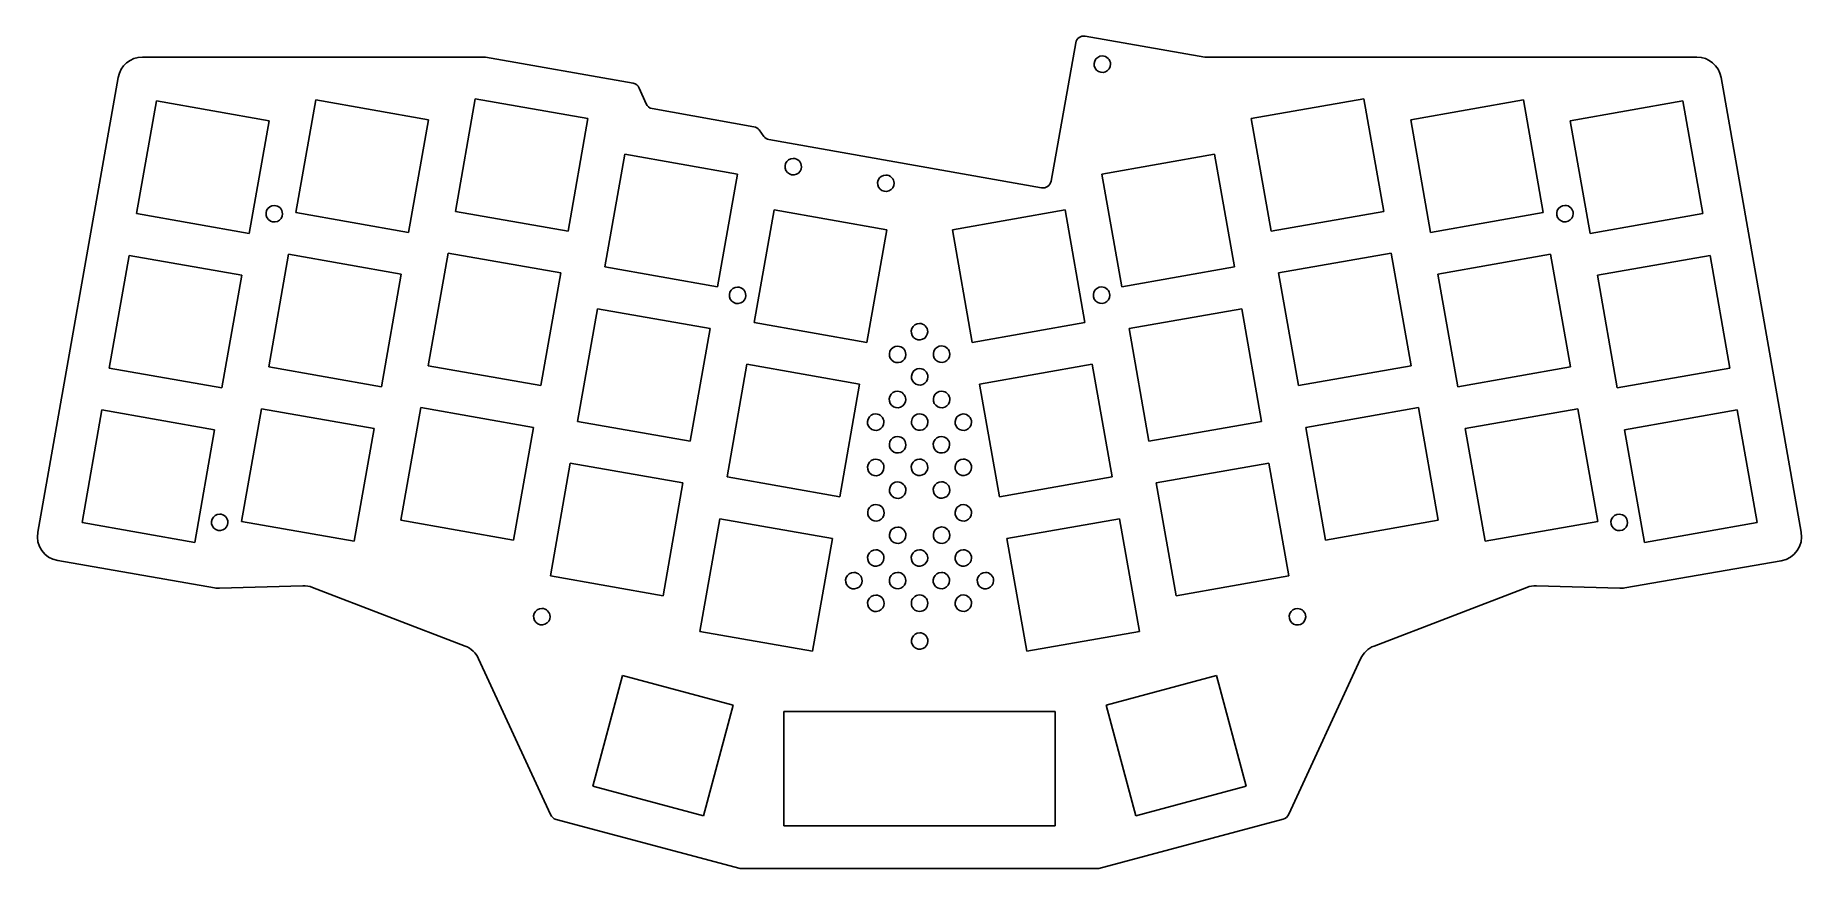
# Model space of a CAD drawing. Extents: x 20 to 235, y -129 to -27.
import ezdxf

# ---------------------------------------------------------------- set-up
doc = ezdxf.new("R2010")
doc.units = 0
doc.layers.get('0').update_dxf_attribs({"linetype": 'CONTINUOUS'})

msp = doc.modelspace()

# ---------------------------------------------------------------- linework, layer by layer
at = {"color": 7}
for points in [[(161.96772, -29.956863), (147.453304, -27.415111)], [(74.585352, -29.956863), (32.935938, -29.956733)], [(92.541487, -33.138433), (74.585352, -29.956863)], [(146.296353, -28.224559), (143.299656, -45.02777)], [(221.749486, -29.956863), (161.96772, -29.956863)], [(29.981767, -32.434319), (20.208473, -87.661858)], [(94.114024, -35.634213), (93.284186, -33.724551)], [(234.441509, -87.668683), (224.703916, -32.435869)], [(32.2101, -48.981861), (34.623822, -35.293019)], [(34.623822, -35.293019), (48.312663, -37.706719)], [(51.578488, -48.843023), (53.992188, -35.154182)], [(53.992188, -35.154182), (67.68103, -37.567882)], [(70.944465, -48.703109), (73.358165, -35.014268)], [(73.358165, -35.014268), (87.047007, -37.42799)], [(107.204495, -38.420394), (94.855753, -36.22016)], [(167.627135, -37.430057), (181.315977, -35.016356)], [(181.315977, -35.016356), (183.729677, -48.705198)], [(186.995135, -37.567861), (200.683977, -35.154139)], [(200.683977, -35.154139), (203.097678, -48.84298)], [(206.363503, -37.706676), (220.052344, -35.292976)], [(220.052344, -35.292976), (222.466045, -48.981817)], [(48.312663, -37.706719), (45.898941, -51.395561)], [(67.68103, -37.567882), (65.267329, -51.256724)], [(87.047007, -37.42799), (84.633306, -51.116831)], [(170.040836, -51.118898), (167.627135, -37.430057)], [(189.408836, -51.256702), (186.995135, -37.567861)], [(208.777203, -51.395518), (206.363503, -37.706676)], [(108.402442, -39.590995), (107.837058, -38.815675)], [(142.141155, -45.836959), (109.036405, -39.986513)], [(89.099683, -55.459012), (91.513405, -41.770192)], [(91.513405, -41.770192), (105.202246, -44.183893)], [(149.473919, -44.18385), (163.16276, -41.770127)], [(163.16276, -41.770127), (165.576462, -55.458969)], [(105.202246, -44.183893), (102.788524, -57.872734)], [(151.88762, -57.872691), (149.473919, -44.18385)], [(45.898941, -51.395561), (32.2101, -48.981861)], [(65.267329, -51.256724), (51.578488, -48.843023)], [(84.633306, -51.116831), (70.944465, -48.703109)], [(107.252532, -62.213861), (109.666233, -48.525018)], [(109.666233, -48.525018), (123.355074, -50.93872)], [(131.321069, -50.938655), (145.009911, -48.524954)], [(145.009911, -48.524954), (147.423633, -62.213796)], [(183.729677, -48.705198), (170.040836, -51.118898)], [(203.097678, -48.84298), (189.408836, -51.256702)], [(222.466045, -48.981817), (208.777203, -51.395518)], [(123.355074, -50.93872), (120.941374, -64.627561)], [(133.734791, -64.627497), (131.321069, -50.938655)], [(28.902094, -67.742447), (31.315816, -54.053606)], [(31.315816, -54.053606), (45.004658, -56.467328)], [(48.270482, -67.603632), (50.684183, -53.91479)], [(50.684183, -53.91479), (64.373024, -56.328491)], [(67.636459, -67.463718), (70.050182, -53.774875)], [(70.050182, -53.774875), (83.739023, -56.188577)], [(102.788524, -57.872734), (89.099683, -55.459012)], [(165.576462, -55.458969), (151.88762, -57.872691)], [(170.935119, -56.190665), (184.62396, -53.776942)], [(184.62396, -53.776942), (187.037682, -67.465785)], [(190.303119, -56.328448), (203.991961, -53.914747)], [(203.991961, -53.914747), (206.405662, -67.603589)], [(209.671487, -56.467285), (223.360328, -54.053584)], [(223.360328, -54.053584), (225.77405, -67.742426)], [(45.004658, -56.467328), (42.590936, -70.156169)], [(64.373024, -56.328491), (61.959324, -70.017332)], [(83.739023, -56.188577), (81.3253, -69.877418)], [(173.348841, -69.879507), (170.935119, -56.190665)], [(192.716821, -70.017289), (190.303119, -56.328448)], [(212.085209, -70.156126), (209.671487, -56.467285)], [(85.791699, -74.219621), (88.2054, -60.530779)], [(88.2054, -60.530779), (101.894241, -62.944501)], [(120.941374, -64.627561), (107.252532, -62.213861)], [(147.423633, -62.213796), (133.734791, -64.627497)], [(152.781903, -62.944436), (166.470745, -60.530736)], [(166.470745, -60.530736), (168.884445, -74.219577)], [(101.894241, -62.944501), (99.480541, -76.633343)], [(155.195604, -76.633278), (152.781903, -62.944436)], [(42.590936, -70.156169), (28.902094, -67.742447)], [(61.959324, -70.017332), (48.270482, -67.603632)], [(81.3253, -69.877418), (67.636459, -67.463718)], [(103.944527, -80.974468), (106.358228, -67.285627)], [(106.358228, -67.285627), (120.047069, -69.699328)], [(134.629074, -69.699264), (148.317916, -67.285562)], [(148.317916, -67.285562), (150.731617, -80.974404)], [(187.037682, -67.465785), (173.348841, -69.879507)], [(206.405662, -67.603589), (192.716821, -70.017289)], [(225.77405, -67.742426), (212.085209, -70.156126)], [(120.047069, -69.699328), (117.633369, -83.38817)], [(137.042776, -83.388105), (134.629074, -69.699264)], [(25.59411, -86.503056), (28.007811, -72.814214)], [(28.007811, -72.814214), (41.696653, -75.227936)], [(44.962477, -86.36424), (47.376199, -72.675398)], [(47.376199, -72.675398), (61.065041, -75.089099)], [(64.328453, -86.224325), (66.742176, -72.535484)], [(66.742176, -72.535484), (80.431018, -74.949185)], [(174.243124, -74.951274), (187.931966, -72.537551)], [(187.931966, -72.537551), (190.345666, -86.226392)], [(193.611124, -75.089056), (207.299966, -72.675354)], [(207.299966, -72.675354), (209.713667, -86.364197)], [(212.979492, -75.227893), (226.668333, -72.814193)], [(226.668333, -72.814193), (229.082034, -86.503034)], [(61.065041, -75.089099), (58.651319, -88.777941)], [(80.431018, -74.949185), (78.017295, -88.638027)], [(99.480541, -76.633343), (85.791699, -74.219621)], [(168.884445, -74.219577), (155.195604, -76.633278)], [(176.656825, -88.640115), (174.243124, -74.951274)], [(196.024826, -88.777897), (193.611124, -75.089056)], [(41.696653, -75.227936), (39.282951, -88.916778)], [(215.393192, -88.916735), (212.979492, -75.227893)], [(82.483694, -92.980229), (84.897394, -79.291387)], [(84.897394, -79.291387), (98.586236, -81.705109)], [(156.089909, -81.705045), (169.77875, -79.291344)], [(169.77875, -79.291344), (172.192451, -92.980186)], [(117.633369, -83.38817), (103.944527, -80.974468)], [(150.731617, -80.974404), (137.042776, -83.388105)], [(98.586236, -81.705109), (96.172536, -95.393951)], [(158.503609, -95.393886), (156.089909, -81.705045)], [(39.282951, -88.916778), (25.59411, -86.503056)], [(58.651319, -88.777941), (44.962477, -86.36424)], [(78.017295, -88.638027), (64.328453, -86.224325)], [(100.636522, -99.735055), (103.050244, -86.046214)], [(103.050244, -86.046214), (116.739086, -88.459937)], [(137.937058, -88.459872), (151.6259, -86.046171)], [(151.6259, -86.046171), (154.039601, -99.735012)], [(190.345666, -86.226392), (176.656825, -88.640115)], [(209.713667, -86.364197), (196.024826, -88.777897)], [(229.082034, -86.503034), (215.393192, -88.916735)], [(116.739086, -88.459937), (114.325364, -102.148778)], [(140.350759, -102.148714), (137.937058, -88.459872)], [(22.642587, -91.138866), (41.679384, -94.447948)], [(212.996933, -94.449003), (232.007569, -91.144163)], [(42.283891, -94.490883), (52.410414, -94.184463)], [(53.577205, -94.382707), (72.122947, -101.509066)], [(96.172536, -95.393951), (82.483694, -92.980229)], [(172.192451, -92.980186), (158.503609, -95.393886)], [(182.560174, -101.509303), (201.098617, -94.382922)], [(202.266096, -94.184528), (212.39208, -94.491959)], [(114.325364, -102.148778), (100.636522, -99.735055)], [(154.039601, -99.735012), (140.350759, -102.148714)], [(73.770802, -103.052341), (82.504171, -121.97601)], [(172.179165, -121.953272), (180.913266, -103.051156)], [(87.655195, -118.526196), (91.252783, -105.099806)], [(91.252783, -105.099806), (104.679152, -108.697394)], [(149.986959, -108.697394), (163.413349, -105.099806)], [(163.413349, -105.099806), (167.010914, -118.526196)], [(104.679152, -108.697394), (101.081564, -122.123784)], [(110.863535, -123.35166), (110.863556, -109.451656)], [(110.863556, -109.451656), (143.8136, -109.451656)], [(143.8136, -109.451656), (143.813557, -123.351681)], [(153.584524, -122.123784), (149.986959, -108.697394)], [(101.081564, -122.123784), (87.655195, -118.526196)], [(167.010914, -118.526196), (153.584524, -122.123784)], [(83.178204, -122.580216), (105.551171, -128.557764)], [(143.813557, -123.351681), (110.863535, -123.35166)], [(149.114617, -128.557764), (171.505304, -122.558081)], [(105.551171, -128.557764), (149.114617, -128.557764)]]:
    msp.add_lwpolyline(points, dxfattribs=at)
for points in [[(149.528062, -29.822613)], [(111.986203, -42.273675)], [(123.234517, -44.286004)], [(48.938439, -47.994384)], [(205.731252, -47.97536)], [(105.219428, -57.906213)], [(149.439278, -57.887873)], [(127.318785, -62.319506)], [(124.662503, -65.087356)], [(130.001836, -65.055308)], [(127.339393, -67.806383)], [(124.648343, -70.559425)], [(130.009644, -70.559049)], [(122.00486, -73.314004)], [(127.342705, -73.310172)], [(132.644758, -73.32162)], [(124.659607, -76.063911)], [(129.988804, -76.060503)], [(122.01126, -78.820729)], [(127.322801, -78.808209)], [(132.644806, -78.809289)], [(124.672735, -81.576108)], [(129.995948, -81.557468)], [(42.314012, -85.491248)], [(122.024252, -84.326671)], [(132.644198, -84.332607)], [(212.323466, -85.495696)], [(124.673063, -87.051817)], [(130.001932, -87.050745)], [(122.010092, -89.823684)], [(127.321633, -89.811156)], [(132.643638, -89.812244)], [(119.34657, -92.57247)], [(124.658111, -92.55995)], [(129.980116, -92.56103)], [(135.331921, -92.562662)], [(122.021916, -95.320369)], [(127.333457, -95.307849)], [(132.655462, -95.308929)], [(81.444398, -96.939867)], [(173.238149, -96.957795)], [(127.347049, -99.906677)]]:
    msp.add_lwpolyline(points, close=True, dxfattribs=at)
for points in [[(147.453304, -27.415111), (146.910507, -27.32007), (146.393096, -27.682042), (146.296353, -28.224559)], [(32.935938, -29.956733), (31.480621, -29.956733), (30.235197, -31.001223), (29.981767, -32.434319)], [(149.528062, -29.822613), (149.1236, -29.822613), (148.758963, -30.066255), (148.604182, -30.43993)], [(150.23517, -30.115506), (150.047633, -29.92797), (149.793279, -29.822613), (149.528062, -29.822613)], [(224.703916, -32.435869), (224.451089, -31.002127), (223.205363, -29.956863), (221.749486, -29.956863)], [(148.604182, -30.43993), (148.449401, -30.813605), (148.534957, -31.243723), (148.820955, -31.529721)], [(148.820955, -31.529721), (149.106953, -31.815719), (149.537071, -31.901275), (149.910746, -31.746494)], [(149.910746, -31.746494), (150.284421, -31.591713), (150.528063, -31.227076), (150.528063, -30.822614)], [(150.528063, -30.822614), (150.528063, -30.557397), (150.422706, -30.303043), (150.23517, -30.115506)], [(93.284186, -33.724551), (93.150538, -33.417033), (92.871656, -33.196935), (92.541487, -33.138433)], [(94.855753, -36.22016), (94.525972, -36.161399), (94.247522, -35.94143), (94.114024, -35.634213)], [(107.837058, -38.815675), (107.685087, -38.607268), (107.458441, -38.465632), (107.204495, -38.420394)], [(109.036405, -39.986513), (108.78192, -39.941555), (108.554715, -39.799789), (108.402442, -39.590995)], [(111.062322, -42.890992), (110.907541, -43.264666), (110.993097, -43.694785), (111.279095, -43.980783)], [(111.986203, -42.273675), (111.58174, -42.273675), (111.217103, -42.517317), (111.062322, -42.890992)], [(112.986204, -43.273675), (112.986204, -42.72139), (112.538488, -42.273675), (111.986203, -42.273675)], [(111.279095, -43.980783), (111.565093, -44.266781), (111.995212, -44.352337), (112.368886, -44.197556)], [(112.368886, -44.197556), (112.742561, -44.042775), (112.986204, -43.678138), (112.986204, -43.273675)], [(122.310637, -44.903322), (122.155856, -45.276996), (122.241412, -45.707115), (122.52741, -45.993113)], [(123.234517, -44.286004), (122.830055, -44.286004), (122.465418, -44.529647), (122.310637, -44.903322)], [(123.941625, -44.578898), (123.754088, -44.391361), (123.499734, -44.286004), (123.234517, -44.286004)], [(124.234518, -45.286005), (124.234518, -45.020789), (124.129161, -44.766435), (123.941625, -44.578898)], [(143.299656, -45.02777), (143.202805, -45.57089), (142.684405, -45.932948), (142.141155, -45.836959)], [(122.52741, -45.993113), (122.813408, -46.279111), (123.243526, -46.364667), (123.617201, -46.209886)], [(123.617201, -46.209886), (123.990876, -46.055105), (124.234518, -45.690468), (124.234518, -45.286005)], [(48.014558, -48.611701), (47.859777, -48.985376), (47.945333, -49.415494), (48.231331, -49.701492)], [(48.938439, -47.994384), (48.533976, -47.994384), (48.169339, -48.238026), (48.014558, -48.611701)], [(49.645546, -48.287277), (49.45801, -48.099741), (49.203655, -47.994384), (48.938439, -47.994384)], [(49.321122, -49.918265), (49.694797, -49.763484), (49.93844, -49.398848), (49.93844, -48.994385)], [(49.93844, -48.994385), (49.93844, -48.729168), (49.833083, -48.474814), (49.645546, -48.287277)], [(204.807372, -48.592677), (204.65259, -48.966352), (204.738146, -49.39647), (205.024144, -49.682468)], [(205.731252, -47.97536), (205.326789, -47.97536), (204.962153, -48.219002), (204.807372, -48.592677)], [(206.438359, -48.268253), (206.250823, -48.080717), (205.996469, -47.97536), (205.731252, -47.97536)], [(206.113936, -49.899241), (206.48761, -49.74446), (206.731253, -49.379824), (206.731253, -48.975361)], [(206.731253, -48.975361), (206.731253, -48.710144), (206.625896, -48.45579), (206.438359, -48.268253)], [(48.231331, -49.701492), (48.517329, -49.987491), (48.947448, -50.073046), (49.321122, -49.918265)], [(205.024144, -49.682468), (205.310143, -49.968467), (205.740261, -50.054022), (206.113936, -49.899241)], [(105.219428, -57.906213), (104.814966, -57.906213), (104.450329, -58.149856), (104.295548, -58.523531)], [(105.926536, -58.199107), (105.738999, -58.01157), (105.484645, -57.906213), (105.219428, -57.906213)], [(149.439278, -57.887873), (149.034816, -57.887873), (148.670179, -58.131516), (148.515398, -58.505191)], [(150.146386, -58.180767), (149.958849, -57.99323), (149.704495, -57.887873), (149.439278, -57.887873)], [(104.295548, -58.523531), (104.140767, -58.897205), (104.226322, -59.327324), (104.512321, -59.613322)], [(104.512321, -59.613322), (104.798319, -59.89932), (105.228437, -59.984876), (105.602112, -59.830095)], [(105.602112, -59.830095), (105.975787, -59.675314), (106.219429, -59.310677), (106.219429, -58.906214)], [(106.219429, -58.906214), (106.219429, -58.640998), (106.114072, -58.386643), (105.926536, -58.199107)], [(148.515398, -58.505191), (148.360617, -58.878865), (148.446173, -59.308984), (148.732171, -59.594982)], [(148.732171, -59.594982), (149.018169, -59.88098), (149.448287, -59.966536), (149.821962, -59.811755)], [(149.821962, -59.811755), (150.195637, -59.656974), (150.439279, -59.292337), (150.439279, -58.887874)], [(150.439279, -58.887874), (150.439279, -58.622658), (150.333922, -58.368303), (150.146386, -58.180767)], [(126.394905, -62.936823), (126.240124, -63.310498), (126.32568, -63.740616), (126.611678, -64.026614)], [(127.318785, -62.319506), (126.914323, -62.319506), (126.549686, -62.563148), (126.394905, -62.936823)], [(126.611678, -64.026614), (126.897676, -64.312612), (127.327794, -64.398168), (127.701469, -64.243387)], [(128.318786, -63.319507), (128.318786, -62.767221), (127.871071, -62.319506), (127.318785, -62.319506)], [(127.701469, -64.243387), (128.075144, -64.088606), (128.318786, -63.723969), (128.318786, -63.319507)], [(123.738622, -65.704673), (123.583841, -66.078348), (123.669397, -66.508466), (123.955395, -66.794465)], [(124.662503, -65.087356), (124.25804, -65.087356), (123.893403, -65.330999), (123.738622, -65.704673)], [(125.662504, -66.087357), (125.662504, -65.535072), (125.214788, -65.087356), (124.662503, -65.087356)], [(125.045187, -67.011238), (125.418861, -66.856456), (125.662504, -66.49182), (125.662504, -66.087357)], [(129.077955, -65.672625), (128.923174, -66.0463), (129.00873, -66.476418), (129.294728, -66.762417)], [(130.001836, -65.055308), (129.597373, -65.055308), (129.232737, -65.298951), (129.077955, -65.672625)], [(130.708943, -65.348202), (130.521407, -65.160665), (130.267053, -65.055308), (130.001836, -65.055308)], [(130.38452, -66.97919), (130.758194, -66.824408), (131.001837, -66.459772), (131.001837, -66.055309)], [(131.001837, -66.055309), (131.001837, -65.790092), (130.89648, -65.535738), (130.708943, -65.348202)], [(123.955395, -66.794465), (124.241394, -67.080463), (124.671512, -67.166019), (125.045187, -67.011238)], [(126.415513, -68.4237), (126.260732, -68.797375), (126.346288, -69.227493), (126.632286, -69.513491)], [(127.339393, -67.806383), (126.934931, -67.806383), (126.570294, -68.050025), (126.415513, -68.4237)], [(128.046501, -68.099276), (127.858964, -67.91174), (127.60461, -67.806383), (127.339393, -67.806383)], [(128.339394, -68.806384), (128.339394, -68.541167), (128.234037, -68.286813), (128.046501, -68.099276)], [(129.294728, -66.762417), (129.580727, -67.048415), (130.010845, -67.133971), (130.38452, -66.97919)], [(124.648343, -70.559425), (124.24388, -70.559425), (123.879243, -70.803068), (123.724462, -71.176743)], [(125.35545, -70.852319), (125.167914, -70.664782), (124.913559, -70.559425), (124.648343, -70.559425)], [(125.648344, -71.559426), (125.648344, -71.29421), (125.542987, -71.039856), (125.35545, -70.852319)], [(126.632286, -69.513491), (126.918284, -69.79949), (127.348402, -69.885045), (127.722077, -69.730264)], [(127.722077, -69.730264), (128.095752, -69.575483), (128.339394, -69.210846), (128.339394, -68.806384)], [(130.009644, -70.559049), (129.605181, -70.559049), (129.240545, -70.802692), (129.085763, -71.176367)], [(130.716751, -70.851943), (130.529215, -70.664406), (130.274861, -70.559049), (130.009644, -70.559049)], [(131.009645, -71.55905), (131.009645, -71.293834), (130.904288, -71.03948), (130.716751, -70.851943)], [(123.724462, -71.176743), (123.569681, -71.550417), (123.655237, -71.980536), (123.941235, -72.266534)], [(123.941235, -72.266534), (124.227234, -72.552532), (124.657352, -72.638088), (125.031027, -72.483307)], [(125.031027, -72.483307), (125.404701, -72.328526), (125.648344, -71.963889), (125.648344, -71.559426)], [(129.085763, -71.176367), (128.930982, -71.550041), (129.016538, -71.98016), (129.302536, -72.266158)], [(129.302536, -72.266158), (129.588535, -72.552156), (130.018653, -72.637712), (130.392328, -72.482931)], [(130.392328, -72.482931), (130.766002, -72.32815), (131.009645, -71.963513), (131.009645, -71.55905)], [(121.08098, -73.931321), (120.926199, -74.304996), (121.011754, -74.735114), (121.297753, -75.021112)], [(122.00486, -73.314004), (121.600398, -73.314004), (121.235761, -73.557647), (121.08098, -73.931321)], [(121.297753, -75.021112), (121.583751, -75.307111), (122.013869, -75.392667), (122.387544, -75.237885)], [(122.711968, -73.606898), (122.524431, -73.419361), (122.270077, -73.314004), (122.00486, -73.314004)], [(122.387544, -75.237885), (122.761219, -75.083104), (123.004861, -74.718468), (123.004861, -74.314005)], [(123.004861, -74.314005), (123.004861, -74.048788), (122.899504, -73.794434), (122.711968, -73.606898)], [(126.418825, -73.927489), (126.264044, -74.301164), (126.3496, -74.731282), (126.635598, -75.01728)], [(127.342705, -73.310172), (126.938243, -73.310172), (126.573606, -73.553814), (126.418825, -73.927489)], [(126.635598, -75.01728), (126.921596, -75.303279), (127.351714, -75.388835), (127.725389, -75.234053)], [(128.049813, -73.603066), (127.862276, -73.415529), (127.607922, -73.310172), (127.342705, -73.310172)], [(127.725389, -75.234053), (128.099064, -75.079272), (128.342706, -74.714636), (128.342706, -74.310173)], [(128.342706, -74.310173), (128.342706, -74.044956), (128.237349, -73.790602), (128.049813, -73.603066)], [(131.720878, -73.938937), (131.566097, -74.312612), (131.651653, -74.74273), (131.937651, -75.028729)], [(132.644758, -73.32162), (132.240296, -73.32162), (131.875659, -73.565263), (131.720878, -73.938937)], [(131.937651, -75.028729), (132.223649, -75.314727), (132.653767, -75.400283), (133.027442, -75.245501)], [(133.351866, -73.614514), (133.164329, -73.426977), (132.909975, -73.32162), (132.644758, -73.32162)], [(133.027442, -75.245501), (133.401117, -75.09072), (133.644759, -74.726084), (133.644759, -74.321621)], [(133.644759, -74.321621), (133.644759, -74.056404), (133.539402, -73.80205), (133.351866, -73.614514)], [(123.735726, -76.681228), (123.580945, -77.054903), (123.666501, -77.485021), (123.952499, -77.771019)], [(124.659607, -76.063911), (124.255144, -76.063911), (123.890507, -76.307553), (123.735726, -76.681228)], [(125.366714, -76.356804), (125.179178, -76.169268), (124.924823, -76.063911), (124.659607, -76.063911)], [(125.042291, -77.987792), (125.415965, -77.833011), (125.659608, -77.468374), (125.659608, -77.063912)], [(125.659608, -77.063912), (125.659608, -76.798695), (125.554251, -76.544341), (125.366714, -76.356804)], [(129.064923, -76.67782), (128.910142, -77.051495), (128.995698, -77.481613), (129.281696, -77.767611)], [(129.988804, -76.060503), (129.584341, -76.060503), (129.219705, -76.304145), (129.064923, -76.67782)], [(130.695911, -76.353396), (130.508375, -76.16586), (130.254021, -76.060503), (129.988804, -76.060503)], [(130.371488, -77.984384), (130.745162, -77.829603), (130.988805, -77.464966), (130.988805, -77.060504)], [(130.988805, -77.060504), (130.988805, -76.795287), (130.883448, -76.540933), (130.695911, -76.353396)], [(121.08738, -79.438046), (120.932599, -79.811721), (121.018154, -80.241839), (121.304153, -80.527838)], [(122.01126, -78.820729), (121.606798, -78.820729), (121.242161, -79.064372), (121.08738, -79.438046)], [(123.011261, -79.82073), (123.011261, -79.268445), (122.563545, -78.820729), (122.01126, -78.820729)], [(123.952499, -77.771019), (124.238498, -78.057017), (124.668616, -78.142573), (125.042291, -77.987792)], [(126.398921, -79.425526), (126.24414, -79.799201), (126.329696, -80.229319), (126.615694, -80.515318)], [(127.322801, -78.808209), (126.918339, -78.808209), (126.553702, -79.051852), (126.398921, -79.425526)], [(128.029909, -79.101103), (127.842372, -78.913566), (127.588018, -78.808209), (127.322801, -78.808209)], [(128.322802, -79.80821), (128.322802, -79.542994), (128.217445, -79.288639), (128.029909, -79.101103)], [(129.281696, -77.767611), (129.567695, -78.053609), (129.997813, -78.139165), (130.371488, -77.984384)], [(131.720926, -79.426606), (131.566145, -79.800281), (131.651701, -80.230399), (131.937699, -80.516398)], [(132.644806, -78.809289), (132.240344, -78.809289), (131.875707, -79.052932), (131.720926, -79.426606)], [(133.351914, -79.102183), (133.164377, -78.914646), (132.910023, -78.809289), (132.644806, -78.809289)], [(133.644807, -79.80929), (133.644807, -79.544074), (133.53945, -79.289719), (133.351914, -79.102183)], [(121.304153, -80.527838), (121.590151, -80.813836), (122.020269, -80.899392), (122.393944, -80.744611)], [(122.393944, -80.744611), (122.767619, -80.58983), (123.011261, -80.225193), (123.011261, -79.82073)], [(124.672735, -81.576108), (124.268272, -81.576108), (123.903635, -81.81975), (123.748854, -82.193425)], [(125.672736, -82.576109), (125.672736, -82.023824), (125.22502, -81.576108), (124.672735, -81.576108)], [(126.615694, -80.515318), (126.901692, -80.801316), (127.33181, -80.886872), (127.705485, -80.732091)], [(127.705485, -80.732091), (128.07916, -80.57731), (128.322802, -80.212673), (128.322802, -79.80821)], [(129.995948, -81.557468), (129.591485, -81.557468), (129.226849, -81.80111), (129.072067, -82.174785)], [(130.703055, -81.850361), (130.515519, -81.662825), (130.261165, -81.557468), (129.995948, -81.557468)], [(131.937699, -80.516398), (132.223697, -80.802396), (132.653815, -80.887952), (133.02749, -80.733171)], [(133.02749, -80.733171), (133.401165, -80.57839), (133.644807, -80.213753), (133.644807, -79.80929)], [(123.748854, -82.193425), (123.594073, -82.5671), (123.679629, -82.997218), (123.965627, -83.283216)], [(123.965627, -83.283216), (124.251626, -83.569215), (124.681744, -83.65477), (125.055419, -83.499989)], [(125.055419, -83.499989), (125.429093, -83.345208), (125.672736, -82.980572), (125.672736, -82.576109)], [(129.072067, -82.174785), (128.917286, -82.54846), (129.002842, -82.978578), (129.28884, -83.264576)], [(129.28884, -83.264576), (129.574839, -83.550575), (130.004957, -83.63613), (130.378632, -83.481349)], [(130.378632, -83.481349), (130.752306, -83.326568), (130.995949, -82.961932), (130.995949, -82.557469)], [(130.995949, -82.557469), (130.995949, -82.292252), (130.890592, -82.037898), (130.703055, -81.850361)], [(42.314012, -85.491248), (41.90955, -85.491248), (41.544913, -85.73489), (41.390132, -86.108565)], [(43.02112, -85.784141), (42.833583, -85.596605), (42.579229, -85.491248), (42.314012, -85.491248)], [(43.314013, -86.491249), (43.314013, -86.226032), (43.208656, -85.971678), (43.02112, -85.784141)], [(121.100372, -84.943988), (120.945591, -85.317662), (121.031146, -85.747781), (121.317145, -86.033779)], [(122.024252, -84.326671), (121.61979, -84.326671), (121.255153, -84.570313), (121.100372, -84.943988)], [(122.73136, -84.619564), (122.543823, -84.432028), (122.289469, -84.326671), (122.024252, -84.326671)], [(122.406936, -86.250552), (122.780611, -86.095771), (123.024253, -85.731134), (123.024253, -85.326672)], [(123.024253, -85.326672), (123.024253, -85.061455), (122.918896, -84.807101), (122.73136, -84.619564)], [(131.720318, -84.949924), (131.565537, -85.323598), (131.651093, -85.753717), (131.937091, -86.039715)], [(132.644198, -84.332607), (132.239736, -84.332607), (131.875099, -84.576249), (131.720318, -84.949924)], [(133.351306, -84.6255), (133.163769, -84.437964), (132.909415, -84.332607), (132.644198, -84.332607)], [(133.026882, -86.256488), (133.400557, -86.101707), (133.644199, -85.73707), (133.644199, -85.332608)], [(133.644199, -85.332608), (133.644199, -85.067391), (133.538842, -84.813037), (133.351306, -84.6255)], [(212.323466, -85.495696), (211.919004, -85.495696), (211.554367, -85.739338), (211.399586, -86.113013)], [(213.030574, -85.788589), (212.843037, -85.601053), (212.588683, -85.495696), (212.323466, -85.495696)], [(213.323467, -86.495697), (213.323467, -86.23048), (213.21811, -85.976126), (213.030574, -85.788589)], [(20.208473, -87.661858), (19.919796, -89.294339), (21.009889, -90.851481), (22.642587, -91.138866)], [(41.390132, -86.108565), (41.235351, -86.48224), (41.320907, -86.912358), (41.606905, -87.198356)], [(41.606905, -87.198356), (41.892903, -87.484354), (42.323021, -87.56991), (42.696696, -87.415129)], [(42.696696, -87.415129), (43.070371, -87.260348), (43.314013, -86.895711), (43.314013, -86.491249)], [(121.317145, -86.033779), (121.603143, -86.319777), (122.033261, -86.405333), (122.406936, -86.250552)], [(123.749182, -87.669134), (123.594401, -88.042809), (123.679957, -88.472927), (123.965955, -88.758926)], [(124.673063, -87.051817), (124.2686, -87.051817), (123.903963, -87.29546), (123.749182, -87.669134)], [(125.38017, -87.344711), (125.192634, -87.157174), (124.938279, -87.051817), (124.673063, -87.051817)], [(125.055747, -88.975699), (125.429421, -88.820917), (125.673064, -88.456281), (125.673064, -88.051818)], [(125.673064, -88.051818), (125.673064, -87.786601), (125.567707, -87.532247), (125.38017, -87.344711)], [(129.078051, -87.668062), (128.92327, -88.041737), (129.008826, -88.471855), (129.294824, -88.757854)], [(130.001932, -87.050745), (129.597469, -87.050745), (129.232833, -87.294388), (129.078051, -87.668062)], [(130.709039, -87.343639), (130.521503, -87.156102), (130.267149, -87.050745), (130.001932, -87.050745)], [(130.384616, -88.974627), (130.75829, -88.819845), (131.001933, -88.455209), (131.001933, -88.050746)], [(131.001933, -88.050746), (131.001933, -87.785529), (130.896576, -87.531175), (130.709039, -87.343639)], [(131.937091, -86.039715), (132.223089, -86.325713), (132.653207, -86.411269), (133.026882, -86.256488)], [(211.399586, -86.113013), (211.244805, -86.486688), (211.33036, -86.916806), (211.616359, -87.202804)], [(211.616359, -87.202804), (211.902357, -87.488802), (212.332475, -87.574358), (212.70615, -87.419577)], [(212.70615, -87.419577), (213.079825, -87.264796), (213.323467, -86.900159), (213.323467, -86.495697)], [(232.007569, -91.144163), (233.639491, -90.85667), (234.729262, -89.30054), (234.441509, -87.668683)], [(122.010092, -89.823684), (121.60563, -89.823684), (121.240993, -90.067326), (121.086212, -90.441001)], [(122.7172, -90.116577), (122.529663, -89.929041), (122.275309, -89.823684), (122.010092, -89.823684)], [(123.010093, -90.823685), (123.010093, -90.558468), (122.904736, -90.304114), (122.7172, -90.116577)], [(123.965955, -88.758926), (124.251954, -89.044924), (124.682072, -89.13048), (125.055747, -88.975699)], [(127.321633, -89.811156), (126.917171, -89.811156), (126.552534, -90.054798), (126.397753, -90.428473)], [(128.321634, -90.811157), (128.321634, -90.258871), (127.873919, -89.811156), (127.321633, -89.811156)], [(129.294824, -88.757854), (129.580823, -89.043852), (130.010941, -89.129408), (130.384616, -88.974627)], [(132.643638, -89.812244), (132.239176, -89.812244), (131.874539, -90.055886), (131.719758, -90.429561)], [(133.350746, -90.105137), (133.163209, -89.917601), (132.908855, -89.812244), (132.643638, -89.812244)], [(133.643639, -90.812245), (133.643639, -90.547028), (133.538282, -90.292674), (133.350746, -90.105137)], [(121.086212, -90.441001), (120.931431, -90.814676), (121.016986, -91.244794), (121.302985, -91.530792)], [(121.302985, -91.530792), (121.588983, -91.81679), (122.019101, -91.902346), (122.392776, -91.747565)], [(122.392776, -91.747565), (122.766451, -91.592784), (123.010093, -91.228147), (123.010093, -90.823685)], [(126.397753, -90.428473), (126.242972, -90.802148), (126.328528, -91.232266), (126.614526, -91.518264)], [(126.614526, -91.518264), (126.900524, -91.804262), (127.330642, -91.889818), (127.704317, -91.735037)], [(127.704317, -91.735037), (128.077992, -91.580256), (128.321634, -91.215619), (128.321634, -90.811157)], [(131.719758, -90.429561), (131.564977, -90.803236), (131.650533, -91.233354), (131.936531, -91.519352)], [(131.936531, -91.519352), (132.222529, -91.80535), (132.652647, -91.890906), (133.026322, -91.736125)], [(133.026322, -91.736125), (133.399997, -91.581344), (133.643639, -91.216707), (133.643639, -90.812245)], [(41.679384, -94.447948), (41.87892, -94.482615), (42.081448, -94.497019), (42.283891, -94.490883)], [(52.410414, -94.184463), (52.808646, -94.172405), (53.205307, -94.2398), (53.577205, -94.382707)], [(118.422689, -93.189788), (118.267908, -93.563462), (118.353464, -93.993581), (118.639462, -94.279579)], [(119.34657, -92.57247), (118.942107, -92.57247), (118.57747, -92.816113), (118.422689, -93.189788)], [(118.639462, -94.279579), (118.92546, -94.565577), (119.355579, -94.651133), (119.729253, -94.496352)], [(120.053677, -92.865364), (119.866141, -92.677827), (119.611786, -92.57247), (119.34657, -92.57247)], [(119.729253, -94.496352), (120.102928, -94.341571), (120.346571, -93.976934), (120.346571, -93.572471)], [(120.346571, -93.572471), (120.346571, -93.307255), (120.241214, -93.0529), (120.053677, -92.865364)], [(123.73423, -93.177268), (123.579449, -93.550942), (123.665005, -93.981061), (123.951003, -94.267059)], [(124.658111, -92.55995), (124.253648, -92.55995), (123.889011, -92.803593), (123.73423, -93.177268)], [(123.951003, -94.267059), (124.237002, -94.553057), (124.66712, -94.638613), (125.040795, -94.483832)], [(125.365218, -92.852844), (125.177682, -92.665307), (124.923327, -92.55995), (124.658111, -92.55995)], [(125.040795, -94.483832), (125.414469, -94.329051), (125.658112, -93.964414), (125.658112, -93.559951)], [(125.658112, -93.559951), (125.658112, -93.294735), (125.552755, -93.04038), (125.365218, -92.852844)], [(129.056235, -93.178348), (128.901454, -93.552022), (128.98701, -93.982141), (129.273008, -94.268139)], [(129.980116, -92.56103), (129.575653, -92.56103), (129.211017, -92.804673), (129.056235, -93.178348)], [(129.273008, -94.268139), (129.559007, -94.554137), (129.989125, -94.639693), (130.3628, -94.484912)], [(130.687223, -92.853924), (130.499687, -92.666387), (130.245333, -92.56103), (129.980116, -92.56103)], [(130.3628, -94.484912), (130.736474, -94.330131), (130.980117, -93.965494), (130.980117, -93.561031)], [(130.980117, -93.561031), (130.980117, -93.295815), (130.87476, -93.04146), (130.687223, -92.853924)], [(134.40804, -93.17998), (134.253259, -93.553654), (134.338815, -93.983773), (134.624813, -94.269771)], [(135.331921, -92.562662), (134.927458, -92.562662), (134.562822, -92.806305), (134.40804, -93.17998)], [(134.624813, -94.269771), (134.910812, -94.555769), (135.34093, -94.641325), (135.714605, -94.486544)], [(136.039028, -92.855556), (135.851492, -92.668019), (135.597138, -92.562662), (135.331921, -92.562662)], [(135.714605, -94.486544), (136.088279, -94.331763), (136.331922, -93.967126), (136.331922, -93.562663)], [(136.331922, -93.562663), (136.331922, -93.297447), (136.226565, -93.043092), (136.039028, -92.855556)], [(201.098617, -94.382922), (201.47073, -94.239886), (201.867627, -94.172427), (202.266096, -94.184528)], [(212.39208, -94.491959), (212.594631, -94.498096), (212.797289, -94.483713), (212.996933, -94.449003)], [(121.098036, -95.937686), (120.943255, -96.311361), (121.02881, -96.741479), (121.314809, -97.027477)], [(122.021916, -95.320369), (121.617454, -95.320369), (121.252817, -95.564011), (121.098036, -95.937686)], [(122.729024, -95.613263), (122.541487, -95.425726), (122.287133, -95.320369), (122.021916, -95.320369)], [(122.4046, -97.24425), (122.778275, -97.089469), (123.021917, -96.724833), (123.021917, -96.32037)], [(123.021917, -96.32037), (123.021917, -96.055153), (122.91656, -95.800799), (122.729024, -95.613263)], [(127.333457, -95.307849), (126.781172, -95.307849), (126.333456, -95.755565), (126.333456, -96.30785)], [(126.333456, -96.30785), (126.333456, -96.860135), (126.781172, -97.307851), (127.333457, -97.307851)], [(128.040565, -95.600743), (127.853028, -95.413206), (127.598674, -95.307849), (127.333457, -95.307849)], [(127.333457, -97.307851), (127.885743, -97.307851), (128.333458, -96.860135), (128.333458, -96.30785)], [(128.333458, -96.30785), (128.333458, -96.042633), (128.228101, -95.788279), (128.040565, -95.600743)], [(131.731582, -95.926246), (131.576801, -96.299921), (131.662357, -96.730039), (131.948355, -97.016037)], [(132.655462, -95.308929), (132.251, -95.308929), (131.886363, -95.552571), (131.731582, -95.926246)], [(133.36257, -95.601823), (133.175033, -95.414286), (132.920679, -95.308929), (132.655462, -95.308929)], [(133.038146, -97.23281), (133.411821, -97.078029), (133.655463, -96.713393), (133.655463, -96.30893)], [(133.655463, -96.30893), (133.655463, -96.043713), (133.550106, -95.789359), (133.36257, -95.601823)], [(80.520517, -97.557184), (80.365736, -97.930858), (80.451292, -98.360977), (80.73729, -98.646975)], [(81.444398, -96.939867), (81.039935, -96.939867), (80.675298, -97.183509), (80.520517, -97.557184)], [(80.73729, -98.646975), (81.023288, -98.932973), (81.453407, -99.018529), (81.827081, -98.863748)], [(82.444399, -97.939868), (82.444399, -97.387582), (81.996683, -96.939867), (81.444398, -96.939867)], [(81.827081, -98.863748), (82.200756, -98.708967), (82.444399, -98.34433), (82.444399, -97.939868)], [(121.314809, -97.027477), (121.600807, -97.313476), (122.030925, -97.399032), (122.4046, -97.24425)], [(131.948355, -97.016037), (132.234353, -97.302036), (132.664471, -97.387592), (133.038146, -97.23281)], [(172.314269, -97.575112), (172.159487, -97.948787), (172.245043, -98.378905), (172.531042, -98.664903)], [(173.238149, -96.957795), (172.833686, -96.957795), (172.46905, -97.201437), (172.314269, -97.575112)], [(172.531042, -98.664903), (172.81704, -98.950901), (173.247158, -99.036457), (173.620833, -98.881676)], [(173.945256, -97.250688), (173.75772, -97.063152), (173.503366, -96.957795), (173.238149, -96.957795)], [(173.620833, -98.881676), (173.994508, -98.726895), (174.23815, -98.362258), (174.23815, -97.957796)], [(174.23815, -97.957796), (174.23815, -97.692579), (174.132793, -97.438225), (173.945256, -97.250688)], [(126.423169, -100.523995), (126.268388, -100.897669), (126.353944, -101.327788), (126.639942, -101.613786)], [(127.347049, -99.906677), (126.942587, -99.906677), (126.57795, -100.15032), (126.423169, -100.523995)], [(128.054157, -100.199571), (127.86662, -100.012034), (127.612266, -99.906677), (127.347049, -99.906677)], [(127.729733, -101.830559), (128.103408, -101.675778), (128.34705, -101.311141), (128.34705, -100.906678)], [(128.34705, -100.906678), (128.34705, -100.641462), (128.241693, -100.387107), (128.054157, -100.199571)], [(72.122947, -101.509066), (72.852231, -101.789303), (73.443431, -102.342974), (73.770802, -103.052341)], [(126.639942, -101.613786), (126.92594, -101.899784), (127.356058, -101.98534), (127.729733, -101.830559)], [(180.913266, -103.051156), (181.240723, -102.342522), (181.831492, -101.789411), (182.560174, -101.509303)], [(82.504171, -121.97601), (82.619625, -122.273387), (82.870018, -122.497857), (83.178204, -122.580216)], [(171.505304, -122.558081), (171.813555, -122.47555), (172.063905, -122.250843), (172.179165, -121.953272)]]:
    msp.add_open_spline(points, degree=3, dxfattribs=at)

doc.saveas('drawing.dxf')
